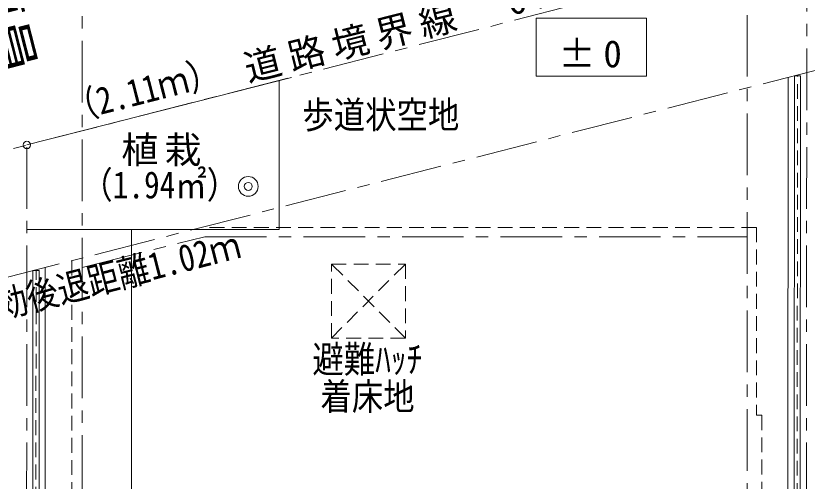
# Model space of a CAD drawing. Units: millimetres at full size; details may follow other scales. Extents: x -443943 to 462275, y -43546 to 79452.
# Drawn here: x -324217 to -317791, y 7624 to 11403 of the extents above; entities that cross this region are included whole.
import ezdxf
from ezdxf.enums import TextEntityAlignment as Align

# ---------------------------------------------------------------- set-up
doc = ezdxf.new("R2010")
doc.units = ezdxf.units.MM
doc.header["$LTSCALE"] = 100
doc.linetypes.add('CHAIN1', pattern=[8, 5, -1, 1, -1])
doc.linetypes.add('DASHED1', pattern=[1.8, 1.2, -0.6])
doc.layers.add('4-1_通り芯', color=4, linetype='Continuous', lineweight=9)
doc.layers.add('4-5_文字', color=7, linetype='Continuous', lineweight=15)
doc.styles.add('ＭＳ ゴシック', font='')
doc.styles.get('ＭＳ ゴシック').set_extended_font_data('MS Gothic')

msp = doc.modelspace()

# ---------------------------------------------------------------- linework, layer by layer
at = {"layer": '4-1_通り芯', "linetype": 'CHAIN1'}
for p, q in [((-325592.7, 9979.2), (-291248.8, 18764)), ((-323678.5, -6100.9), (-323678.5, 14545)), ((-318278.5, -2690.9), (-318278.5, 14545)), ((-317810.4, -6963.1), (-317793.8, 11974.1)), ((-324141, -6963.1), (-324126.7, 10354.2)), ((-323678.5, 9357.9), (-322681.1, 9609.1)), ((-322681.1, 9609.1), (-318278.5, 9609.1))]:
    msp.add_line(p, q, dxfattribs=at)
at = {"layer": '4-1_通り芯', "color": 2, "linetype": 'CHAIN1', "lineweight": 15}
msp.add_line((-316114.4, 11371.4), (-325344.9, 9010.4), dxfattribs=at)
at = {"layer": '4-1_通り芯', "color": 7, "lineweight": 15}
for p, q in [((-321979.7, 10903.3), (-324126.7, 10354.2)), ((-317944.7, 10903.3), (-317959.5, -6010.9)), ((-323977.6, 9360.1), (-323990.4, -6220.9))]:
    msp.add_line(p, q, dxfattribs=at)
at = {"layer": '4-1_通り芯'}
for p, q in [((-317909.5, -6010.9), (-317894.7, 10916)), ((-317894.7, 10916), (-317844.7, 10916)), ((-317844.7, 10916), (-317859.5, -6010.9)), ((-324077.6, 9334.5), (-324084, -6220.9)), ((-324027.6, 9334.5), (-324077.6, 9334.5)), ((-324034, -6220.9), (-324027.6, 9334.5))]:
    msp.add_line(p, q, dxfattribs=at)
at = {"layer": '4-1_通り芯', "linetype": 'DASHED1'}
for p, q in [((-317884.5, -6010.9), (-317869.7, 10916)), ((-324059, -6220.9), (-324052.6, 9334.5))]:
    msp.add_line(p, q, dxfattribs=at)
at = {"layer": '4-1_通り芯', "color": 8, "lineweight": 18}
msp.add_line((-323277.6, 6729.1), (-323277.6, 9669.1), dxfattribs=at)
at = {"layer": '4-1_通り芯', "color": 7, "linetype": 'DASHED1', "lineweight": 15}
for p, q in [((-318203.5, 9684.1), (-322690.4, 9684.1)), ((-318203.5, 9684.1), (-318203.5, 8159.1)), ((-323761, 9415.5), (-323761, 6729.1))]:
    msp.add_line(p, q, dxfattribs=at)
at = {"layer": '4-1_通り芯', "color": 2, "linetype": 'DASHED1', "lineweight": 15}
for p, q in [((-321653.5, 8786.6), (-321053.5, 9386.6)), ((-321053.5, 8786.6), (-321653.5, 9386.6))]:
    msp.add_line(p, q, dxfattribs=at)
at = {"layer": '4-1_通り芯'}
msp.add_lwpolyline([(-319990.9, 11382.5), (-319097.2, 11382.5), (-319097.2, 10912.1), (-319990.9, 10912.1)], close=True, dxfattribs=at)
at = {"layer": '4-1_通り芯', "color": 7, "lineweight": 15}
msp.add_lwpolyline([(-324126.9, 9669.1), (-322077.6, 9669.1), (-322077.6, 10878.3)], dxfattribs=at)
at = {"layer": '4-1_通り芯', "color": 2, "linetype": 'DASHED1', "lineweight": 15}
msp.add_lwpolyline([(-321653.5, 8786.6), (-321653.5, 9386.6), (-321053.5, 9386.6), (-321053.5, 8786.6)], close=True, dxfattribs=at)
at = {"layer": '4-1_通り芯', "color": 7, "linetype": 'DASHED1', "lineweight": 15}
msp.add_lwpolyline([(-318201.8, 8159.1), (-318158.5, 8159.1), (-318158.5, 6729.1)], dxfattribs=at)
at = {"layer": '4-1_通り芯'}
msp.add_circle((-324126.7, 10354.2), 30, dxfattribs=at)
at = {"layer": '4-1_通り芯', "color": 134, "lineweight": 5}
for radius in [80, 32.5]:
    msp.add_circle((-322329.5, 10018), radius, dxfattribs=at)

# ---------------------------------------------------------------- texts
at = {"layer": '4-1_通り芯', "color": 2, "style": 'ＭＳ ゴシック', "width": 1.15}
msp.add_text('道路幅員', height=293.3, rotation=284.348, dxfattribs=at).set_placement((-324868.2, 12655.4), align=Align.BOTTOM_LEFT)
at = {"layer": '4-1_通り芯', "color": 7, "style": 'ＭＳ ゴシック', "width": 0.85}
for s, p in [('（2.11ｍ）', (-323761.3, 10471.3)), ('有効後退距離1.02ｍ', (-324576.3, 8812.1))]:
    msp.add_text(s, height=219.9, rotation=14.348, dxfattribs=at).set_placement(p, align=Align.BOTTOM_LEFT)
for s, p in [('歩道状空地', (-321890.4, 10422.9)), ('（1.94㎡）', (-323685.3, 9854.5))]:
    msp.add_text(s, height=219.9, dxfattribs=at).set_placement(p, align=Align.BOTTOM_LEFT)
at = {"layer": '4-1_通り芯', "color": 7, "insert": (-322324.1, 10841.6), "char_height": 219.9, "attachment_point": 7, "rotation": 14.135, "style": 'ＭＳ ゴシック'}
msp.add_mtext('\\T1.22;道路境界線\u30006.53', dxfattribs=at)
at = {"layer": '4-1_通り芯', "color": 7, "insert": (-319810.8, 10981.3), "char_height": 219.9, "attachment_point": 7, "style": 'ＭＳ ゴシック'}
msp.add_mtext('\\T1.22;±0', dxfattribs=at)
at = {"layer": '4-5_文字', "style": 'ＭＳ ゴシック', "width": 0.85}
for s, p in [('避難ﾊｯﾁ', (-321808.5, 8438)), ('着床地', (-321743.5, 8136))]:
    msp.add_text(s, height=219.9, dxfattribs=at).set_placement(p, align=Align.BOTTOM_LEFT)
at = {"layer": '4-5_文字', "insert": (-323360.3, 10181.6), "char_height": 219.9, "attachment_point": 7, "style": 'ＭＳ ゴシック'}
msp.add_mtext('\\T1.17;植栽', dxfattribs=at)

doc.saveas('drawing.dxf')
